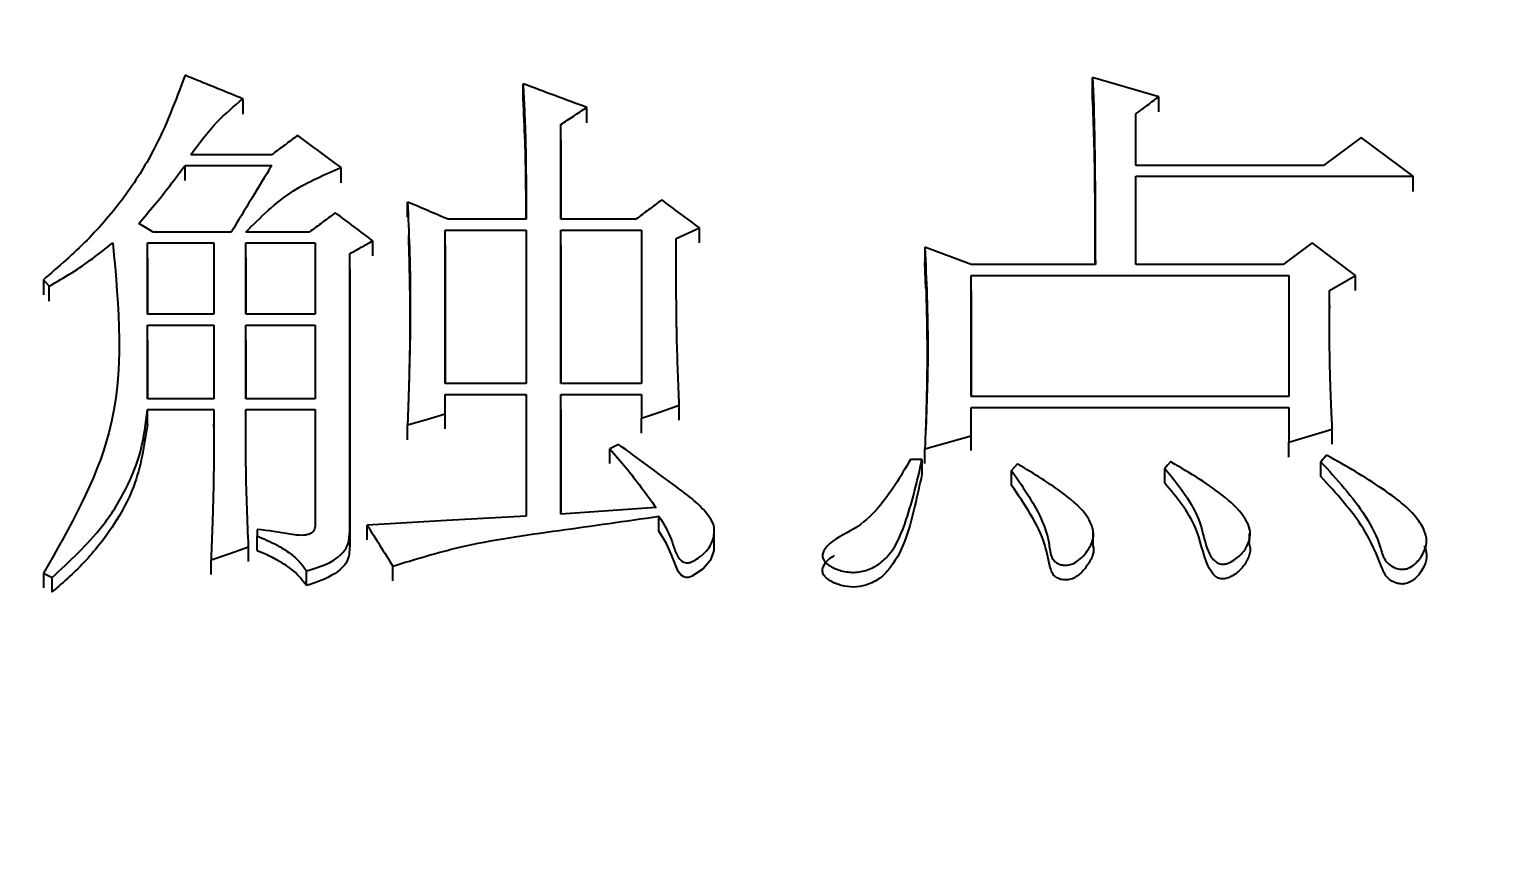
# Model space of a CAD drawing. Header units: millimetres. Extents: x 2126 to 3741, y 477 to 1658.
# Drawn here: x 2358.99 to 2364.45, y 1401.71 to 1404.83 of the extents above; entities that cross this region are included whole.
import ezdxf

# ---------------------------------------------------------------- set-up
doc = ezdxf.new("R2010")
doc.units = ezdxf.units.MM
doc.layers.add('AM_5', color=3, linetype='Continuous', lineweight=25)
doc.styles.add('SLDTEXTSTYLE1', font='txt.shx', dxfattribs={"width": 0.7, "bigfont": 'gbcbig.shx'})
doc.dimstyles.new('SLDDIMSTYLE12$0', dxfattribs={"dimtxt": 12, "dimasz": 10, "dimexe": 0, "dimexo": 0.0625, "dimgap": 0.875, "dimtad": 1, "dimdec": 1, "dimlfac": 1.8, "dimrnd": 1e-09, "dimzin": 12, "dimdsep": 46, "dimtxsty": 'SLDTEXTSTYLE1', "dimcen": 0.09, "dimdle": 8.16, "dimclrd": 3, "dimclre": 3, "dimadec": 0, "dimazin": 3, "dimtfac": 1, "dimtdec": 1, "dimtofl": 0, "dimtmove": 0, "dimatfit": 3, "dimfxl": 0, "dimfrac": 2, "dimtolj": 1, "dimlwd": 5, "dimlwe": 5, "dimarcsym": 0})

# ---------------------------------------------------------------- blocks, each defined once
blk = doc.blocks.new('*D20')
at = {"layer": 'AM_5', "color": 3, "lineweight": 5, "transparency": 16777216}
blk.add_line((2548.0333, 1555.6995), (2264.196, 1555.6995), dxfattribs=at)
at = {"layer": 'AM_5', "color": 3, "linetype": 'Continuous', "lineweight": 5, "transparency": 16777216}
for p, q in [((2264.196, 1545.6995), (2264.196, 1266.9589)), ((2595.101, 1256.9589), (2264.196, 1256.9589))]:
    blk.add_line(p, q, dxfattribs=at)
at = {"layer": 'AM_5', "color": 3, "transparency": 16777216}
for points in [[(2262.5293, 1545.6995), (2265.8627, 1545.6995), (2264.196, 1555.6995)], [(2262.5293, 1266.9589), (2265.8627, 1266.9589), (2264.196, 1256.9589)]]:
    blk.add_solid(points, dxfattribs=at)
at = {"layer": 'Defpoints', "color": 0, "transparency": 16777216}
for p in [(2548.0958, 1555.6995), (2264.196, 1256.9589), (2595.1635, 1256.9589)]:
    blk.add_point(p, dxfattribs=at)
at = {"layer": 'AM_5', "color": 0, "transparency": 16777216, "insert": (2257.321, 1403.6472), "char_height": 12, "attachment_point": 5, "rotation": 90, "style": 'SLDTEXTSTYLE1'}
blk.add_mtext('\\A1;350', dxfattribs=at)

msp = doc.modelspace()

# ---------------------------------------------------------------- linework, layer by layer
at = {"color": 7, "linetype": 'Continuous', "lineweight": 25}
for p, q in [((2363.2138, 1404.5768), (2362.965, 1404.649)), ((2362.965, 1404.5916), (2362.965, 1404.649)), ((2360.834, 1404.5675), (2360.834, 1404.6249)), ((2359.7848, 1404.5688), (2359.7848, 1404.5117)), ((2361.072, 1404.4797), (2361.072, 1404.5367)), ((2363.2138, 1404.5197), (2363.2138, 1404.5768)), ((2360.9747, 1404.1184), (2360.9747, 1404.4725)), ((2360.9747, 1404.4155), (2360.9747, 1404.4725)), ((2363.1273, 1404.3197), (2363.1273, 1404.5126)), ((2363.1273, 1404.4556), (2363.1273, 1404.5126)), ((2360.9747, 1404.4153), (2360.9747, 1404.1184)), ((2363.9711, 1404.4243), (2363.8304, 1404.3197)), ((2364.1658, 1404.2795), (2363.9711, 1404.4243)), ((2359.8929, 1404.3599), (2359.5901, 1404.3599)), ((2359.5684, 1404.3197), (2359.8929, 1404.3197)), ((2359.5684, 1404.263), (2359.5684, 1404.3197)), ((2360.1525, 1404.255), (2360.1525, 1404.3117)), ((2363.8304, 1404.3197), (2363.1273, 1404.3197)), ((2363.1273, 1404.2795), (2364.1658, 1404.2795)), ((2363.1273, 1403.9489), (2363.1273, 1404.2795)), ((2363.1273, 1404.2228), (2363.1273, 1404.2795)), ((2364.1658, 1404.2228), (2364.1658, 1404.2795)), ((2360.4013, 1404.1263), (2360.4013, 1404.1828)), ((2360.8449, 1404.1184), (2360.5528, 1404.1184)), ((2361.2559, 1404.1184), (2360.9747, 1404.1184)), ((2359.7415, 1404.07), (2359.4494, 1404.07)), ((2360.0336, 1404.07), (2359.7956, 1404.07)), ((2360.2715, 1403.9813), (2360.2715, 1404.0377)), ((2360.542, 1404.078), (2360.8449, 1404.078)), ((2360.542, 1403.5035), (2360.542, 1404.078)), ((2360.542, 1404.0216), (2360.542, 1404.078)), ((2360.8449, 1404.078), (2360.8449, 1403.5035)), ((2360.9747, 1404.078), (2361.2776, 1404.078)), ((2360.9747, 1403.5035), (2360.9747, 1404.078)), ((2360.9747, 1404.0216), (2360.9747, 1404.078)), ((2361.2776, 1404.078), (2361.2776, 1403.5035)), ((2361.4939, 1404.0296), (2361.4939, 1404.0861)), ((2359.4278, 1404.0296), (2359.6766, 1404.0296)), ((2359.4278, 1403.7629), (2359.4278, 1404.0296)), ((2359.4278, 1403.9732), (2359.4278, 1404.0296)), ((2359.6766, 1404.0296), (2359.6766, 1403.7629)), ((2359.7956, 1404.0296), (2360.0552, 1404.0296)), ((2359.7956, 1403.7629), (2359.7956, 1404.0296)), ((2359.7956, 1403.9732), (2359.7956, 1404.0296)), ((2360.0552, 1404.0296), (2360.0552, 1403.7629)), ((2360.185, 1402.95), (2360.185, 1403.9893)), ((2360.185, 1403.9329), (2360.185, 1403.9893)), ((2360.542, 1404.0214), (2360.542, 1403.5035)), ((2360.9747, 1404.0214), (2360.9747, 1403.5035)), ((2362.5107, 1403.9489), (2362.3376, 1404.0135)), ((2362.3376, 1404.0135), (2362.3376, 1403.9569)), ((2363.7872, 1404.0296), (2363.679, 1403.9489)), ((2363.9494, 1403.9085), (2363.7872, 1404.0296)), ((2359.4278, 1403.973), (2359.4278, 1403.7629)), ((2359.7956, 1403.973), (2359.7956, 1403.7629)), ((2360.185, 1403.9327), (2360.185, 1402.8948)), ((2362.3416, 1403.8605), (2362.3376, 1403.9569)), ((2362.9759, 1403.9489), (2362.5107, 1403.9489)), ((2363.679, 1403.9489), (2363.1273, 1403.9489)), ((2359.0384, 1403.8923), (2359.06, 1403.8681)), ((2359.06, 1403.8119), (2359.06, 1403.8681)), ((2362.5107, 1403.4548), (2362.5107, 1403.9085)), ((2362.5107, 1403.8522), (2362.5107, 1403.9085)), ((2363.7006, 1403.9085), (2363.7006, 1403.4548)), ((2363.8521, 1403.8519), (2363.9494, 1403.9085)), ((2363.9494, 1403.8522), (2363.9494, 1403.9085)), ((2362.5107, 1403.852), (2362.5107, 1403.4548)), ((2359.6766, 1403.7629), (2359.4278, 1403.7629)), ((2360.0552, 1403.7629), (2359.7956, 1403.7629)), ((2363.8521, 1403.7955), (2363.8521, 1403.7839)), ((2359.4278, 1403.7224), (2359.6766, 1403.7224)), ((2359.4278, 1403.4467), (2359.4278, 1403.7224)), ((2359.4278, 1403.6664), (2359.4278, 1403.7224)), ((2359.6766, 1403.7224), (2359.6766, 1403.4467)), ((2359.7956, 1403.7224), (2360.0552, 1403.7224)), ((2359.7956, 1403.4467), (2359.7956, 1403.7224)), ((2359.7956, 1403.6664), (2359.7956, 1403.7224)), ((2360.0552, 1403.7224), (2360.0552, 1403.4467)), ((2359.4278, 1403.6662), (2359.4278, 1403.4467)), ((2359.7956, 1403.6662), (2359.7956, 1403.4467)), ((2360.8449, 1403.5035), (2360.542, 1403.5035)), ((2361.2776, 1403.5035), (2360.9747, 1403.5035)), ((2359.6766, 1403.4467), (2359.4278, 1403.4467)), ((2360.0552, 1403.4467), (2359.7956, 1403.4467)), ((2360.542, 1403.4629), (2360.8449, 1403.4629)), ((2360.542, 1403.3898), (2360.542, 1403.4629)), ((2360.542, 1403.4072), (2360.542, 1403.4629)), ((2360.8449, 1403.4629), (2360.8449, 1403.0071)), ((2360.9747, 1403.4629), (2361.2776, 1403.4629)), ((2360.9747, 1403.0153), (2360.9747, 1403.4629)), ((2360.9747, 1403.4072), (2360.9747, 1403.4629)), ((2361.2776, 1403.4629), (2361.2776, 1403.3736)), ((2359.4278, 1403.4061), (2359.6766, 1403.4061)), ((2359.4278, 1403.3504), (2359.4278, 1403.4061)), ((2359.7956, 1403.4061), (2360.0552, 1403.4061)), ((2360.0552, 1403.4061), (2360.0552, 1402.9745)), ((2360.542, 1403.3342), (2360.542, 1403.3898)), ((2360.9747, 1403.4071), (2360.9747, 1403.0153)), ((2361.4182, 1403.3667), (2361.4182, 1403.4223)), ((2362.5107, 1403.3085), (2362.5107, 1403.4142)), ((2362.5107, 1403.3586), (2362.5107, 1403.4142)), ((2363.7006, 1403.4142), (2363.7006, 1403.2841)), ((2360.4014, 1403.2936), (2360.4014, 1403.3492)), ((2361.2776, 1403.318), (2361.2776, 1403.3736)), ((2363.7006, 1403.2841), (2363.8629, 1403.3329)), ((2363.8629, 1403.2774), (2363.8629, 1403.3329)), ((2361.191, 1403.276), (2361.1586, 1403.2597)), ((2362.3377, 1403.2597), (2362.5107, 1403.3085)), ((2362.5107, 1403.253), (2362.5107, 1403.3085)), ((2363.7006, 1403.2286), (2363.7006, 1403.2841)), ((2361.1586, 1403.2043), (2361.1586, 1403.2597)), ((2362.3268, 1403.219), (2362.2836, 1403.219)), ((2362.3268, 1403.219), (2362.3268, 1403.1636)), ((2362.3377, 1403.2043), (2362.3377, 1403.2597)), ((2362.6622, 1403.1228), (2362.6622, 1403.1783)), ((2363.2355, 1403.131), (2363.2355, 1403.1865)), ((2363.8197, 1403.1554), (2363.8197, 1403.211)), ((2361.3425, 1402.9519), (2361.3425, 1403.0072)), ((2359.8389, 1402.9582), (2359.8389, 1402.9337)), ((2360.185, 1402.8948), (2360.185, 1402.95)), ((2360.2499, 1402.9194), (2360.2499, 1402.9745)), ((2361.5493, 1402.8876), (2361.5493, 1402.9431)), ((2362.9676, 1402.8967), (2362.9676, 1402.9521)), ((2363.5526, 1402.9622), (2363.5526, 1402.9644)), ((2363.5526, 1402.9089), (2363.5526, 1402.9421)), ((2364.2079, 1402.9494), (2364.2079, 1402.9526)), ((2359.8064, 1402.8378), (2359.8064, 1402.8928)), ((2359.8389, 1402.8786), (2359.8389, 1402.9337)), ((2359.6658, 1402.7889), (2359.6658, 1402.8438)), ((2359.0386, 1402.7947), (2359.0708, 1402.7784)), ((2359.0386, 1402.7947), (2359.0386, 1402.7398)), ((2359.0708, 1402.7235), (2359.0708, 1402.7784)), ((2360.0227, 1402.748), (2360.0227, 1402.8029)), ((2360.3464, 1402.7657), (2360.3464, 1402.8206))]:
    msp.add_line(p, q, dxfattribs=at)
at = {"color": 7, "linetype": 'Continuous', "lineweight": 25, "flags": 128}
for points in [[(2359.4494, 1404.07), (2359.4224, 1404.0861), (2359.3953, 1404.1022)], [(2361.4074, 1404.0458), (2361.4506, 1404.0659), (2361.4939, 1404.0861)], [(2359.0384, 1403.8923), (2359.0384, 1403.8714), (2359.0384, 1403.8537), (2359.0384, 1403.8359)], [(2362.5107, 1403.9085), (2363.1057, 1403.9085), (2363.7006, 1403.9085)], [(2363.7006, 1403.4548), (2363.1057, 1403.4548), (2362.5107, 1403.4548)], [(2360.4014, 1403.3492), (2360.4717, 1403.3695), (2360.542, 1403.3898)], [(2361.2776, 1403.3736), (2361.3479, 1403.398), (2361.4182, 1403.4223)], [(2362.5107, 1403.4142), (2363.1057, 1403.4142), (2363.7006, 1403.4142)], [(2363.8413, 1403.2353), (2363.8358, 1403.2291), (2363.8277, 1403.22), (2363.8197, 1403.2109)], [(2362.6838, 1403.2027), (2362.673, 1403.1905), (2362.6622, 1403.1783)], [(2363.2571, 1403.2109), (2363.2463, 1403.1987), (2363.2355, 1403.1865)], [(2360.8449, 1403.0071), (2360.5474, 1402.9908), (2360.2499, 1402.9745)], [(2361.3316, 1403.0398), (2361.1532, 1403.0275), (2360.9747, 1403.0153)], [(2361.5482, 1402.8875), (2361.5482, 1402.8795), (2361.5355, 1402.8434), (2361.5074, 1402.8102), (2361.4644, 1402.7816), (2361.4534, 1402.7784), (2361.4441, 1402.778), (2361.4352, 1402.7804), (2361.426, 1402.7863), (2361.414, 1402.8006), (2361.3892, 1402.8628), (2361.3693, 1402.9082), (2361.3425, 1402.9519), (2361.3425, 1402.9519)], [(2359.6658, 1402.8438), (2359.7361, 1402.8683), (2359.8064, 1402.8928)]]:
    msp.add_lwpolyline(points, dxfattribs=at)
at = {"color": 7, "linetype": 'Continuous', "lineweight": 25}
for points, knots in [([(2359.5684, 1404.657), (2359.5329, 1404.5619), (2359.474, 1404.4047), (2359.3446, 1404.1993), (2359.2061, 1404.0368), (2359.0945, 1403.9407), (2359.0384, 1403.8923)], [0, 0, 0, 0, 0.335049, 0.554128, 0.775717, 1, 1, 1, 1]), ([(2359.7848, 1404.5688), (2359.7546, 1404.5811), (2359.7035, 1404.6019), (2359.6314, 1404.6313), (2359.5894, 1404.6484), (2359.5684, 1404.657)], [0, 0, 0, 0, 0.417945, 0.708972, 1, 1, 1, 1]), ([(2362.965, 1404.649), (2362.9653, 1404.6439), (2362.9659, 1404.6337), (2362.9665, 1404.621), (2362.9672, 1404.6083), (2362.9677, 1404.5981), (2362.9683, 1404.5854), (2362.9688, 1404.5752), (2362.9692, 1404.5651), (2362.9696, 1404.5549), (2362.9699, 1404.5447), (2362.9703, 1404.5269), (2362.9715, 1404.4734), (2362.9731, 1404.402), (2362.9742, 1404.3203), (2362.9745, 1404.2692), (2362.9748, 1404.2334), (2362.9749, 1404.2155), (2362.975, 1404.2053), (2362.9751, 1404.1951), (2362.9751, 1404.1848), (2362.9752, 1404.172), (2362.9752, 1404.1618), (2362.9753, 1404.149), (2362.9754, 1404.1388), (2362.9754, 1404.1285), (2362.9754, 1404.1183), (2362.9755, 1404.1081), (2362.9755, 1404.0953), (2362.9756, 1404.085), (2362.9756, 1404.0722), (2362.9756, 1404.062), (2362.9757, 1404.0517), (2362.9757, 1404.0415), (2362.9757, 1404.0312), (2362.9757, 1404.021), (2362.9757, 1404.0133), (2362.9758, 1404.0069), (2362.9758, 1404.0005), (2362.9758, 1403.9954), (2362.9758, 1403.989), (2362.9758, 1403.9838), (2362.9758, 1403.9774), (2362.9758, 1403.9723), (2362.9758, 1403.9672), (2362.9759, 1403.9598), (2362.9759, 1403.9537), (2362.9759, 1403.9489)], [0, 0, 0, 0, 0.021887, 0.043773, 0.054717, 0.076603, 0.087547, 0.109433, 0.120377, 0.13132, 0.153207, 0.16415, 0.207923, 0.383017, 0.470564, 0.558111, 0.601884, 0.623771, 0.634714, 0.645657, 0.667544, 0.678487, 0.700374, 0.711317, 0.733204, 0.744147, 0.755091, 0.776977, 0.787921, 0.809807, 0.820751, 0.842637, 0.853581, 0.864524, 0.886411, 0.897354, 0.908297, 0.919241, 0.924712, 0.935656, 0.941127, 0.952071, 0.957542, 0.968486, 0.973957, 0.979429, 1, 1, 1, 1]), ([(2361.072, 1404.5367), (2361.0324, 1404.5514), (2360.953, 1404.5808), (2360.8737, 1404.6102), (2360.834, 1404.6249)], [0, 0, 0, 0, 0.499999, 1, 1, 1, 1]), ([(2360.834, 1404.6249), (2360.8356, 1404.5932), (2360.8376, 1404.5534), (2360.8395, 1404.5097), (2360.8401, 1404.4958), (2360.8405, 1404.4858), (2360.841, 1404.4719), (2360.8416, 1404.456), (2360.8421, 1404.4401), (2360.8425, 1404.4242), (2360.8429, 1404.4082), (2360.8433, 1404.3923), (2360.8436, 1404.3764), (2360.8439, 1404.3604), (2360.8441, 1404.3445), (2360.8443, 1404.3325), (2360.8444, 1404.3206), (2360.8445, 1404.3086), (2360.8446, 1404.2966), (2360.8447, 1404.2867), (2360.8448, 1404.2787), (2360.8448, 1404.2727), (2360.8448, 1404.2647), (2360.8449, 1404.2567), (2360.8449, 1404.2488), (2360.8449, 1404.2408), (2360.8449, 1404.2328), (2360.8449, 1404.2248), (2360.845, 1404.2168), (2360.845, 1404.2088), (2360.845, 1404.2009), (2360.845, 1404.1929), (2360.845, 1404.1849), (2360.845, 1404.1769), (2360.8449, 1404.1689), (2360.8449, 1404.1609), (2360.8449, 1404.1529), (2360.8449, 1404.1449), (2360.8449, 1404.137), (2360.8449, 1404.1274), (2360.8449, 1404.1219), (2360.8449, 1404.1184)], [0, 0, 0, 0, 0.188751, 0.235938, 0.259532, 0.271329, 0.294923, 0.342111, 0.365705, 0.389298, 0.436486, 0.46008, 0.483674, 0.530861, 0.554455, 0.578049, 0.601643, 0.625237, 0.648831, 0.672424, 0.684221, 0.696018, 0.707815, 0.731409, 0.743206, 0.755003, 0.778597, 0.790394, 0.80219, 0.825784, 0.837581, 0.849378, 0.872972, 0.884769, 0.896566, 0.92016, 0.931957, 0.943753, 0.967347, 0.979144, 1, 1, 1, 1]), ([(2362.9757, 1403.9545), (2362.9756, 1404.0157), (2362.9754, 1404.0865), (2362.9747, 1404.195), (2362.9741, 1404.3464), (2362.9689, 1404.4878), (2362.965, 1404.5916)], [0, 0, 0, 0, 0.287541, 0.332064, 0.510157, 1, 1, 1, 1]), ([(2359.5901, 1404.3599), (2359.6211, 1404.4021), (2359.6767, 1404.4777), (2359.7516, 1404.5408), (2359.7848, 1404.5688)], [0, 0, 0, 0, 0.557716, 1, 1, 1, 1]), ([(2360.8448, 1404.1184), (2360.8448, 1404.1633), (2360.845, 1404.2609), (2360.842, 1404.4106), (2360.8367, 1404.5152), (2360.834, 1404.5675)], [0, 0, 0, 0, 0.299618, 0.64974, 1, 1, 1, 1]), ([(2360.9747, 1404.4725), (2360.9909, 1404.4832), (2361.0233, 1404.5046), (2361.0558, 1404.526), (2361.072, 1404.5367)], [0, 0, 0, 0, 0.500001, 1, 1, 1, 1]), ([(2363.1273, 1404.5126), (2363.1397, 1404.5218), (2363.1603, 1404.5371), (2363.1891, 1404.5585), (2363.2056, 1404.5707), (2363.2138, 1404.5768)], [0, 0, 0, 0, 0.4283659, 0.7141823, 1, 1, 1, 1]), ([(2359.9903, 1404.4323), (2359.9741, 1404.4202), (2359.9416, 1404.3961), (2359.9092, 1404.372), (2359.8929, 1404.3599)], [0, 0, 0, 0, 0.499999, 1, 1, 1, 1]), ([(2360.1525, 1404.3117), (2360.1255, 1404.3318), (2360.0714, 1404.372), (2360.0173, 1404.4122), (2359.9903, 1404.4323)], [0, 0, 0, 0, 0.499999, 1, 1, 1, 1]), ([(2359.3953, 1404.1022), (2359.4151, 1404.1253), (2359.4553, 1404.1723), (2359.5126, 1404.245), (2359.5498, 1404.2948), (2359.5684, 1404.3197)], [0, 0, 0, 0, 0.325438, 0.662606, 1, 1, 1, 1]), ([(2359.8929, 1404.3197), (2359.8677, 1404.2781), (2359.8172, 1404.195), (2359.7667, 1404.1116), (2359.7415, 1404.07)], [0, 0, 0, 0, 0.5, 1, 1, 1, 1]), ([(2359.7956, 1404.07), (2359.8511, 1404.1256), (2359.9511, 1404.2257), (2360.0905, 1404.2852), (2360.1525, 1404.3117)], [0, 0, 0, 0, 0.5548825, 1, 1, 1, 1]), ([(2360.1309, 1404.1426), (2360.1147, 1404.1305), (2360.0822, 1404.1063), (2360.0498, 1404.0821), (2360.0336, 1404.07)], [0, 0, 0, 0, 0.499999, 1, 1, 1, 1]), ([(2360.2715, 1404.0377), (2360.2481, 1404.0552), (2360.2012, 1404.0901), (2360.1544, 1404.1251), (2360.1309, 1404.1426)], [0, 0, 0, 0, 0.499999, 1, 1, 1, 1]), ([(2360.4013, 1404.1828), (2360.4038, 1404.1263), (2360.4064, 1404.0663), (2360.4085, 1404.0043), (2360.4087, 1403.9973), (2360.4088, 1403.9919), (2360.4091, 1403.9849), (2360.4093, 1403.9778), (2360.4095, 1403.9707), (2360.4096, 1403.9654), (2360.4098, 1403.9583), (2360.41, 1403.9512), (2360.4101, 1403.9441), (2360.4102, 1403.9388), (2360.4104, 1403.9335), (2360.4105, 1403.9264), (2360.4106, 1403.9194), (2360.4108, 1403.9123), (2360.4109, 1403.907), (2360.411, 1403.8999), (2360.4111, 1403.8928), (2360.4112, 1403.8857), (2360.4112, 1403.8804), (2360.4114, 1403.8697), (2360.4117, 1403.8325), (2360.4118, 1403.7953), (2360.4116, 1403.7633), (2360.4116, 1403.758), (2360.4116, 1403.7509), (2360.4115, 1403.7438), (2360.4114, 1403.7367), (2360.4114, 1403.7314), (2360.4113, 1403.7243), (2360.4112, 1403.7172), (2360.4112, 1403.7101), (2360.4111, 1403.7047), (2360.411, 1403.6994), (2360.4109, 1403.6923), (2360.4108, 1403.6852), (2360.4107, 1403.6781), (2360.4106, 1403.6728), (2360.4105, 1403.6657), (2360.4103, 1403.6586), (2360.4102, 1403.6514), (2360.4101, 1403.6461), (2360.41, 1403.6408), (2360.4098, 1403.6337), (2360.4097, 1403.6266), (2360.4095, 1403.6195), (2360.4094, 1403.6141), (2360.4092, 1403.607), (2360.4091, 1403.5999), (2360.4089, 1403.5928), (2360.4088, 1403.5875), (2360.4086, 1403.5804), (2360.4084, 1403.5732), (2360.4082, 1403.5661), (2360.4081, 1403.5608), (2360.4079, 1403.5555), (2360.4077, 1403.5484), (2360.4075, 1403.5412), (2360.4073, 1403.5341), (2360.4072, 1403.5288), (2360.407, 1403.5217), (2360.4068, 1403.5146), (2360.4065, 1403.5074), (2360.4064, 1403.5021), (2360.4062, 1403.4968), (2360.406, 1403.4897), (2360.4058, 1403.4825), (2360.4056, 1403.4754), (2360.4054, 1403.4701), (2360.4052, 1403.463), (2360.4049, 1403.4558), (2360.4047, 1403.4487), (2360.4045, 1403.4434), (2360.4044, 1403.438), (2360.4041, 1403.4309), (2360.4039, 1403.4238), (2360.4037, 1403.4167), (2360.4035, 1403.4113), (2360.4032, 1403.4042), (2360.403, 1403.3971), (2360.4028, 1403.39), (2360.4026, 1403.3846), (2360.4024, 1403.3793), (2360.4021, 1403.3722), (2360.4019, 1403.365), (2360.4016, 1403.3568), (2360.4015, 1403.3521), (2360.4014, 1403.3492)], [0, 0, 0, 0, 0.204304, 0.217073, 0.223457, 0.229841, 0.236226, 0.248995, 0.255379, 0.261764, 0.268148, 0.280917, 0.287302, 0.293686, 0.300071, 0.306455, 0.319224, 0.325609, 0.331993, 0.338378, 0.351147, 0.357531, 0.363915, 0.3703, 0.395838, 0.497991, 0.504375, 0.51076, 0.517144, 0.529913, 0.536298, 0.542682, 0.549067, 0.561836, 0.56822, 0.574605, 0.580989, 0.587374, 0.600143, 0.606527, 0.612912, 0.619296, 0.632065, 0.638449, 0.644834, 0.651218, 0.657603, 0.670372, 0.676756, 0.683141, 0.689525, 0.702294, 0.708679, 0.715063, 0.721448, 0.734217, 0.740601, 0.746986, 0.75337, 0.759755, 0.772523, 0.778908, 0.785292, 0.791677, 0.804446, 0.81083, 0.817215, 0.823599, 0.829984, 0.842753, 0.849137, 0.855522, 0.861906, 0.874675, 0.88106, 0.887444, 0.893828, 0.900213, 0.912982, 0.919366, 0.925751, 0.932135, 0.944904, 0.951289, 0.957673, 0.964058, 0.970442, 0.983211, 0.989596, 1, 1, 1, 1]), ([(2361.3533, 1404.1909), (2361.337, 1404.1788), (2361.3046, 1404.1546), (2361.2721, 1404.1305), (2361.2559, 1404.1184)], [0, 0, 0, 0, 0.5, 1, 1, 1, 1]), ([(2361.4939, 1404.0861), (2361.4705, 1404.1036), (2361.4236, 1404.1385), (2361.3767, 1404.1734), (2361.3533, 1404.1909)], [0, 0, 0, 0, 0.499999, 1, 1, 1, 1]), ([(2360.185, 1403.9893), (2360.1994, 1403.9973), (2360.2283, 1404.0135), (2360.2571, 1404.0296), (2360.2715, 1404.0377)], [0, 0, 0, 0, 0.499999, 1, 1, 1, 1]), ([(2360.4042, 1404.0593), (2360.4043, 1404.0573), (2360.4044, 1404.0525), (2360.4068, 1403.9841), (2360.4107, 1403.8214), (2360.4097, 1403.632), (2360.4075, 1403.5457), (2360.4064, 1403.503)], [0, 0, 0, 0, 0.027194, 0.065937, 0.481469, 0.743424, 1, 1, 1, 1]), ([(2361.4182, 1403.4223), (2361.4148, 1403.5061), (2361.4112, 1403.595), (2361.4092, 1403.689), (2361.4089, 1403.7047), (2361.4085, 1403.7256), (2361.4082, 1403.7465), (2361.4079, 1403.7674), (2361.4078, 1403.783), (2361.4076, 1403.8039), (2361.4074, 1403.8248), (2361.4073, 1403.8456), (2361.4073, 1403.8587), (2361.4072, 1403.8691), (2361.4072, 1403.8769), (2361.4072, 1403.8847), (2361.4072, 1403.8952), (2361.4072, 1403.9056), (2361.4071, 1403.916), (2361.4071, 1403.9238), (2361.4071, 1403.9342), (2361.4072, 1403.9447), (2361.4072, 1403.9551), (2361.4072, 1403.9629), (2361.4072, 1403.9733), (2361.4072, 1403.9837), (2361.4072, 1403.9941), (2361.4072, 1404.002), (2361.4073, 1404.0085), (2361.4073, 1404.015), (2361.4073, 1404.0202), (2361.4073, 1404.0254), (2361.4073, 1404.0293), (2361.4073, 1404.0332), (2361.4073, 1404.0387), (2361.4074, 1404.0429), (2361.4074, 1404.0458)], [0, 0, 0, 0, 0.4019587, 0.4270807, 0.4522028, 0.4773248, 0.527569, 0.552691, 0.5778131, 0.6029351, 0.6531793, 0.6783013, 0.7034234, 0.7159844, 0.7285454, 0.7411064, 0.7536675, 0.7787895, 0.7913505, 0.8039115, 0.8164726, 0.8415946, 0.8541556, 0.8667167, 0.8792777, 0.9043997, 0.9169607, 0.9295218, 0.9420828, 0.9483633, 0.9609243, 0.9672048, 0.9734854, 0.9797659, 0.9860464, 1, 1, 1, 1]), ([(2359.298, 1404.0296), (2359.3207, 1403.7887), (2359.3612, 1403.3583), (2359.1372, 1402.967), (2359.0386, 1402.7947)], [0, 0, 0, 0, 0.559704, 1, 1, 1, 1]), ([(2359.06, 1403.8681), (2359.0884, 1403.8843), (2359.1448, 1403.9166), (2359.2238, 1403.9712), (2359.2732, 1404.0101), (2359.298, 1404.0296)], [0, 0, 0, 0, 0.33532, 0.667027, 1, 1, 1, 1]), ([(2362.3376, 1404.0135), (2362.3405, 1403.9522), (2362.3436, 1403.8833), (2362.3463, 1403.7989), (2362.3483, 1403.7145), (2362.35, 1403.5324), (2362.3424, 1403.3652), (2362.3377, 1403.2597)], [0, 0, 0, 0, 0.2447343, 0.2753248, 0.336506, 0.5812465, 1, 1, 1, 1]), ([(2362.3416, 1403.8643), (2362.344, 1403.774), (2362.3477, 1403.6387), (2362.3441, 1403.4556), (2362.3419, 1403.3702), (2362.3407, 1403.3338), (2362.3403, 1403.3208), (2362.3402, 1403.3168), (2362.3401, 1403.3149), (2362.3401, 1403.3148), (2362.3401, 1403.3147)], [0, 0, 0, 0, 0.523671, 0.784961, 0.902383, 0.967876, 0.981533, 0.987952, 0.99428, 1, 1, 1, 1]), ([(2363.8629, 1403.3329), (2363.8622, 1403.3472), (2363.8612, 1403.3685), (2363.8602, 1403.3916), (2363.8596, 1403.404), (2363.8593, 1403.4111), (2363.8589, 1403.42), (2363.8586, 1403.4271), (2363.8582, 1403.436), (2363.8579, 1403.4431), (2363.8576, 1403.452), (2363.8573, 1403.4591), (2363.8569, 1403.468), (2363.8567, 1403.4751), (2363.8564, 1403.484), (2363.856, 1403.4929), (2363.8557, 1403.5017), (2363.8555, 1403.5106), (2363.8552, 1403.5195), (2363.8549, 1403.5302), (2363.8546, 1403.5408), (2363.8544, 1403.5497), (2363.8541, 1403.5586), (2363.8539, 1403.571), (2363.8536, 1403.5852), (2363.8534, 1403.5976), (2363.8532, 1403.6065), (2363.8531, 1403.6136), (2363.853, 1403.6224), (2363.8529, 1403.6295), (2363.8528, 1403.6384), (2363.8527, 1403.6455), (2363.8526, 1403.6544), (2363.8525, 1403.6632), (2363.8524, 1403.6721), (2363.8524, 1403.681), (2363.8523, 1403.6881), (2363.8523, 1403.6969), (2363.8522, 1403.704), (2363.8522, 1403.7129), (2363.8522, 1403.72), (2363.8521, 1403.7288), (2363.8521, 1403.7359), (2363.8521, 1403.7448), (2363.8521, 1403.7519), (2363.8521, 1403.7607), (2363.8521, 1403.7678), (2363.852, 1403.7767), (2363.852, 1403.7838), (2363.852, 1403.7926), (2363.852, 1403.7997), (2363.852, 1403.8086), (2363.852, 1403.8156), (2363.8521, 1403.8245), (2363.8521, 1403.8316), (2363.8521, 1403.8413), (2363.8521, 1403.8475), (2363.8521, 1403.8519)], [0, 0, 0, 0, 0.082056, 0.123084, 0.133341, 0.153855, 0.164112, 0.184626, 0.194883, 0.215397, 0.225654, 0.246168, 0.256425, 0.276939, 0.287196, 0.30771, 0.328224, 0.338481, 0.358995, 0.379509, 0.400023, 0.420537, 0.430794, 0.451308, 0.492336, 0.51285, 0.523107, 0.543621, 0.553878, 0.574392, 0.584649, 0.605163, 0.61542, 0.635934, 0.656448, 0.666705, 0.687219, 0.697476, 0.71799, 0.728247, 0.748761, 0.759018, 0.779532, 0.789789, 0.810303, 0.82056, 0.841074, 0.851331, 0.871845, 0.882102, 0.902616, 0.912873, 0.933387, 0.943644, 0.964158, 0.974415, 1, 1, 1, 1]), ([(2359.0708, 1402.7784), (2359.1373, 1402.8395), (2359.2462, 1402.9395), (2359.3495, 1403.1053), (2359.4096, 1403.2529), (2359.4217, 1403.3551), (2359.4278, 1403.4061)], [0, 0, 0, 0, 0.345958, 0.566155, 0.783835, 1, 1, 1, 1]), ([(2359.6766, 1403.4061), (2359.6766, 1403.4043), (2359.6766, 1403.4007), (2359.6766, 1403.3953), (2359.6766, 1403.39), (2359.6766, 1403.3855), (2359.6766, 1403.3792), (2359.6766, 1403.373), (2359.6766, 1403.364), (2359.6766, 1403.3569), (2359.6766, 1403.3479), (2359.6766, 1403.3389), (2359.6766, 1403.33), (2359.6766, 1403.321), (2359.6765, 1403.3121), (2359.6765, 1403.3031), (2359.6765, 1403.2942), (2359.6765, 1403.287), (2359.6764, 1403.278), (2359.6764, 1403.2691), (2359.6764, 1403.2601), (2359.6763, 1403.2512), (2359.6763, 1403.2422), (2359.6762, 1403.2332), (2359.6761, 1403.2243), (2359.6761, 1403.2153), (2359.676, 1403.2063), (2359.6759, 1403.1974), (2359.6758, 1403.1902), (2359.6757, 1403.1812), (2359.6756, 1403.1722), (2359.6755, 1403.1633), (2359.6754, 1403.1543), (2359.6752, 1403.1453), (2359.6751, 1403.1364), (2359.6749, 1403.1274), (2359.6748, 1403.1202), (2359.6746, 1403.1112), (2359.6744, 1403.1023), (2359.6742, 1403.0933), (2359.674, 1403.0843), (2359.6738, 1403.0753), (2359.6735, 1403.0664), (2359.6733, 1403.0574), (2359.673, 1403.0484), (2359.6728, 1403.0394), (2359.6725, 1403.0304), (2359.6723, 1403.0233), (2359.672, 1403.0143), (2359.6717, 1403.0053), (2359.6714, 1402.9963), (2359.6711, 1402.9873), (2359.6708, 1402.9783), (2359.6705, 1402.9694), (2359.6702, 1402.9604), (2359.6699, 1402.9532), (2359.6696, 1402.9442), (2359.6693, 1402.9352), (2359.6689, 1402.9244), (2359.6686, 1402.9154), (2359.6682, 1402.9064), (2359.6679, 1402.8992), (2359.6676, 1402.8903), (2359.6672, 1402.8813), (2359.6669, 1402.8723), (2359.6665, 1402.8633), (2359.6662, 1402.8544), (2359.6659, 1402.8474), (2359.6658, 1402.8438)], [0, 0, 0, 0, 0.009575, 0.019151, 0.028726, 0.038301, 0.043088, 0.062238, 0.071814, 0.090964, 0.100539, 0.119689, 0.138839, 0.148414, 0.167565, 0.186715, 0.19629, 0.21544, 0.225015, 0.244165, 0.263315, 0.272891, 0.292041, 0.311191, 0.320766, 0.339916, 0.359066, 0.368641, 0.387792, 0.397367, 0.416517, 0.435667, 0.445242, 0.464392, 0.483543, 0.493118, 0.512268, 0.521843, 0.540993, 0.560143, 0.569718, 0.588869, 0.608019, 0.617594, 0.636744, 0.655894, 0.665469, 0.68462, 0.694195, 0.713345, 0.732495, 0.74207, 0.76122, 0.780371, 0.789946, 0.809096, 0.818671, 0.837821, 0.856971, 0.876121, 0.885697, 0.904847, 0.914422, 0.933572, 0.952722, 0.962297, 0.981149, 1, 1, 1, 1]), ([(2359.8064, 1402.8928), (2359.8023, 1402.9898), (2359.798, 1403.0914), (2359.7966, 1403.1952), (2359.7965, 1403.2045), (2359.7964, 1403.2114), (2359.7963, 1403.2184), (2359.7963, 1403.2253), (2359.7962, 1403.2346), (2359.7961, 1403.2439), (2359.796, 1403.2532), (2359.796, 1403.2601), (2359.796, 1403.2671), (2359.7959, 1403.274), (2359.7959, 1403.281), (2359.7958, 1403.2903), (2359.7958, 1403.2995), (2359.7958, 1403.3088), (2359.7957, 1403.3158), (2359.7957, 1403.3227), (2359.7957, 1403.3297), (2359.7957, 1403.3366), (2359.7957, 1403.3459), (2359.7956, 1403.3551), (2359.7956, 1403.3644), (2359.7956, 1403.3713), (2359.7956, 1403.3783), (2359.7956, 1403.3852), (2359.7956, 1403.3945), (2359.7956, 1403.4015), (2359.7956, 1403.4061)], [0, 0, 0, 0, 0.565918, 0.593048, 0.606612, 0.620177, 0.633741, 0.647306, 0.66087, 0.688, 0.701564, 0.715129, 0.728693, 0.742258, 0.755822, 0.769387, 0.796516, 0.810081, 0.823645, 0.83721, 0.850774, 0.864339, 0.877904, 0.905033, 0.918597, 0.932162, 0.945726, 0.959291, 0.972856, 1, 1, 1, 1]), ([(2359.4278, 1403.3503), (2359.4158, 1403.2716), (2359.3961, 1403.1413), (2359.3046, 1402.9729), (2359.2022, 1402.8395), (2359.1148, 1402.7623), (2359.0708, 1402.7234)], [0, 0, 0, 0, 0.334037, 0.553007, 0.774908, 1, 1, 1, 1]), ([(2359.6766, 1403.34), (2359.6766, 1403.3415), (2359.6766, 1403.3456), (2359.6766, 1403.3496), (2359.6766, 1403.3523)], [0, 0, 0, 0, 0.353663, 1, 1, 1, 1]), ([(2361.3425, 1403.0072), (2361.3597, 1402.9792), (2361.3847, 1402.9387), (2361.4004, 1402.8813), (2361.414, 1402.8511), (2361.431, 1402.8371), (2361.4402, 1402.8332), (2361.4508, 1402.8325), (2361.4685, 1402.8371), (2361.5001, 1402.8566), (2361.5349, 1402.8895), (2361.5509, 1402.9354), (2361.55, 1402.9758), (2361.5073, 1403.0431), (2361.3797, 1403.139), (2361.2632, 1403.2236), (2361.191, 1403.276)], [0, 0, 0, 0, 0.116369, 0.168042, 0.220216, 0.232026, 0.241704, 0.251433, 0.264352, 0.29834, 0.371993, 0.42265, 0.473324, 0.517975, 0.701297, 1, 1, 1, 1]), ([(2361.1586, 1403.2597), (2361.1787, 1403.2365), (2361.2196, 1403.1893), (2361.2767, 1403.1156), (2361.3133, 1403.0651), (2361.3316, 1403.0398)], [0, 0, 0, 0, 0.32693, 0.663295, 1, 1, 1, 1]), ([(2362.2837, 1403.219), (2362.2469, 1403.1556), (2362.1915, 1403.0604), (2362.0776, 1402.9546), (2361.9884, 1402.9198), (2361.9584, 1402.878), (2361.9539, 1402.8615), (2361.9557, 1402.8483), (2361.9639, 1402.8349), (2361.9843, 1402.8185), (2362.0197, 1402.8033), (2362.0673, 1402.7946), (2362.1195, 1402.8024), (2362.1675, 1402.8262), (2362.2297, 1402.8871), (2362.2799, 1403.0204), (2362.3103, 1403.1404), (2362.3261, 1403.2157), (2362.3268, 1403.219)], [0, 0, 0, 0, 0.193081, 0.290157, 0.386754, 0.407978, 0.421447, 0.432598, 0.443754, 0.462204, 0.496546, 0.533829, 0.57207, 0.615267, 0.659288, 0.789027, 0.990755, 1, 1, 1, 1]), ([(2363.8197, 1403.211), (2363.8495, 1403.1784), (2363.9392, 1403.0804), (2364.0276, 1402.9575), (2364.0531, 1402.8504), (2364.0766, 1402.8248), (2364.0977, 1402.8131), (2364.1189, 1402.8081), (2364.1376, 1402.8091), (2364.1573, 1402.8166), (2364.1825, 1402.8364), (2364.2048, 1402.8677), (2364.2186, 1402.9069), (2364.2119, 1402.9511), (2364.1652, 1403.0269), (2364.0359, 1403.1244), (2363.9144, 1403.1958), (2363.842, 1403.2349), (2363.8413, 1403.2353)], [0, 0, 0, 0, 0.113222, 0.341327, 0.387566, 0.408095, 0.428648, 0.444625, 0.457844, 0.471063, 0.493511, 0.536211, 0.570053, 0.604097, 0.65629, 0.801568, 0.997978, 1, 1, 1, 1]), ([(2362.3268, 1403.1635), (2362.318, 1403.1244), (2362.2915, 1403.0066), (2362.257, 1402.8686), (2362.1762, 1402.7774), (2362.1314, 1402.7522), (2362.0831, 1402.7404), (2362.0366, 1402.7439), (2361.9999, 1402.7561), (2361.9744, 1402.7708), (2361.9607, 1402.7838), (2361.9546, 1402.7971), (2361.9545, 1402.8114), (2361.9622, 1402.8298), (2361.9778, 1402.8482), (2361.9935, 1402.8575), (2362.0001, 1402.8615)], [0, 0, 0, 0, 0.171804, 0.517301, 0.584548, 0.65197, 0.706518, 0.761184, 0.815652, 0.846041, 0.87115, 0.888591, 0.906031, 0.931288, 0.971038, 1, 1, 1, 1]), ([(2362.6622, 1403.1783), (2362.6819, 1403.1496), (2362.7415, 1403.0629), (2362.8018, 1402.9533), (2362.8062, 1402.8615), (2362.8229, 1402.8375), (2362.8365, 1402.8291), (2362.8531, 1402.8243), (2362.8721, 1402.8236), (2362.8939, 1402.829), (2362.9254, 1402.8499), (2362.9517, 1402.8831), (2362.9707, 1402.9241), (2362.9677, 1402.9644), (2362.9386, 1403.0256), (2362.8403, 1403.1079), (2362.7461, 1403.1673), (2362.685, 1403.2021), (2362.6838, 1403.2027)], [0, 0, 0, 0, 0.107766, 0.324959, 0.382514, 0.397632, 0.412828, 0.427374, 0.444539, 0.463227, 0.487605, 0.551575, 0.589695, 0.627994, 0.678884, 0.799951, 0.99622, 1, 1, 1, 1]), ([(2363.2355, 1403.1865), (2363.269, 1403.1455), (2363.3232, 1403.0794), (2363.3738, 1402.9759), (2363.3866, 1402.9002), (2363.4094, 1402.8517), (2363.4292, 1402.8343), (2363.4415, 1402.8285), (2363.455, 1402.8272), (2363.4736, 1402.8312), (2363.5019, 1402.846), (2363.5336, 1402.8742), (2363.5539, 1402.9159), (2363.5575, 1402.9586), (2363.5296, 1403.0166), (2363.4635, 1403.0794), (2363.366, 1403.1485), (2363.2944, 1403.19), (2363.2574, 1403.2107), (2363.2571, 1403.2109)], [0, 0, 0, 0, 0.157954, 0.255242, 0.35249, 0.401724, 0.417192, 0.427834, 0.438557, 0.45242, 0.478029, 0.52635, 0.573066, 0.619079, 0.658607, 0.768684, 0.881292, 0.999134, 1, 1, 1, 1]), ([(2362.9665, 1402.8964), (2362.9672, 1402.894), (2362.9711, 1402.8811), (2362.9652, 1402.852), (2362.9424, 1402.8171), (2362.9171, 1402.7883), (2362.8905, 1402.7726), (2362.8685, 1402.7681), (2362.8469, 1402.7702), (2362.8288, 1402.7776), (2362.8151, 1402.7915), (2362.8012, 1402.8331), (2362.7897, 1402.9108), (2362.7358, 1403.016), (2362.6869, 1403.087), (2362.6622, 1403.1228)], [0, 0, 0, 0, 0.0129135, 0.06939, 0.147433, 0.2206585, 0.2538715, 0.2874244, 0.3169642, 0.3469857, 0.3730799, 0.4084132, 0.5699259, 0.7830561, 1, 1, 1, 1]), ([(2363.5509, 1402.9086), (2363.5527, 1402.9016), (2363.5582, 1402.8809), (2363.5479, 1402.8454), (2363.5237, 1402.8084), (2363.4939, 1402.7859), (2363.4692, 1402.7751), (2363.4542, 1402.772), (2363.4408, 1402.7737), (2363.4283, 1402.7797), (2363.4119, 1402.7947), (2363.3784, 1402.8566), (2363.3656, 1402.9507), (2363.3015, 1403.0526), (2363.2577, 1403.1047), (2363.2355, 1403.131)], [0, 0, 0, 0, 0.036468, 0.10746, 0.17993, 0.250304, 0.274435, 0.298772, 0.314747, 0.330684, 0.359233, 0.416925, 0.673858, 0.835309, 1, 1, 1, 1]), ([(2364.2072, 1402.8969), (2364.2112, 1402.8856), (2364.2196, 1402.8615), (2364.2088, 1402.8187), (2364.1864, 1402.7856), (2364.1602, 1402.7635), (2364.1406, 1402.7544), (2364.1205, 1402.7531), (2364.1004, 1402.7572), (2364.0801, 1402.7674), (2364.0593, 1402.7871), (2364.0338, 1402.8551), (2363.9915, 1402.951), (2363.9063, 1403.0615), (2363.8487, 1403.124), (2363.8197, 1403.1554)], [0, 0, 0, 0, 0.05255, 0.111591, 0.190854, 0.22064, 0.250738, 0.27286, 0.294868, 0.32747, 0.360447, 0.410692, 0.644126, 0.821126, 1, 1, 1, 1]), ([(2360.3464, 1402.8206), (2360.4293, 1402.846), (2360.631, 1402.9078), (2360.9689, 1402.9537), (2361.2179, 1402.9894), (2361.3425, 1403.0072)], [0, 0, 0, 0, 0.258422, 0.628983, 1, 1, 1, 1]), ([(2360.0552, 1402.9745), (2360.0549, 1402.9674), (2360.0544, 1402.956), (2360.042, 1402.9435), (2360.0123, 1402.932), (2359.9411, 1402.9448), (2359.8795, 1402.9529), (2359.8389, 1402.9582)], [0, 0, 0, 0, 0.100185, 0.161773, 0.226321, 0.490481, 1, 1, 1, 1]), ([(2360.0227, 1402.8029), (2360.0716, 1402.8177), (2360.1387, 1402.838), (2360.1827, 1402.9038), (2360.1843, 1402.9347), (2360.185, 1402.95)], [0, 0, 0, 0, 0.574728, 0.788861, 1, 1, 1, 1]), ([(2360.2499, 1402.9745), (2360.266, 1402.9489), (2360.2982, 1402.8976), (2360.3303, 1402.8463), (2360.3464, 1402.8206)], [0, 0, 0, 0, 0.4999992, 1, 1, 1, 1]), ([(2359.8389, 1402.9337), (2359.864, 1402.9227), (2359.9053, 1402.9046), (2359.957, 1402.8725), (2359.9958, 1402.8412), (2360.0138, 1402.8156), (2360.0227, 1402.8029)], [0, 0, 0, 0, 0.346429, 0.567932, 0.786121, 1, 1, 1, 1]), ([(2360.185, 1402.8948), (2360.1839, 1402.8749), (2360.1816, 1402.8347), (2360.1182, 1402.7792), (2360.0594, 1402.7599), (2360.0227, 1402.7479)], [0, 0, 0, 0, 0.268471, 0.544159, 1, 1, 1, 1]), ([(2360.0227, 1402.7479), (2360.008, 1402.7671), (2359.9834, 1402.7991), (2359.9336, 1402.8325), (2359.8879, 1402.8576), (2359.8553, 1402.8715), (2359.8389, 1402.8785)], [0, 0, 0, 0, 0.331664, 0.551929, 0.775056, 1, 1, 1, 1])]:
    msp.add_open_spline(points, degree=3, knots=knots, dxfattribs=at)
msp.add_open_spline([(2360.5528, 1404.1184), (2360.5276, 1404.1291), (2360.4771, 1404.1506), (2360.4266, 1404.1721), (2360.4013, 1404.1828)], degree=3, dxfattribs=at)

# ---------------------------------------------------------------- dimensions: what is measured, and where the dimension line sits
at = {"layer": 'AM_5'}
dim = msp.add_linear_dim(base=(2264.196, 1256.9589), p1=(2548.0958, 1555.6995), p2=(2595.1635, 1256.9589), angle=90, text='350', dimstyle='SLDDIMSTYLE12$0', override={"dimlfac": 1}, dxfattribs=at)
dim.commit()
dim.dimension.update_dxf_attribs({"geometry": '*D20', "text_midpoint": (2264.196, 1403.6472), "dimtype": 160})

doc.saveas('drawing.dxf')
